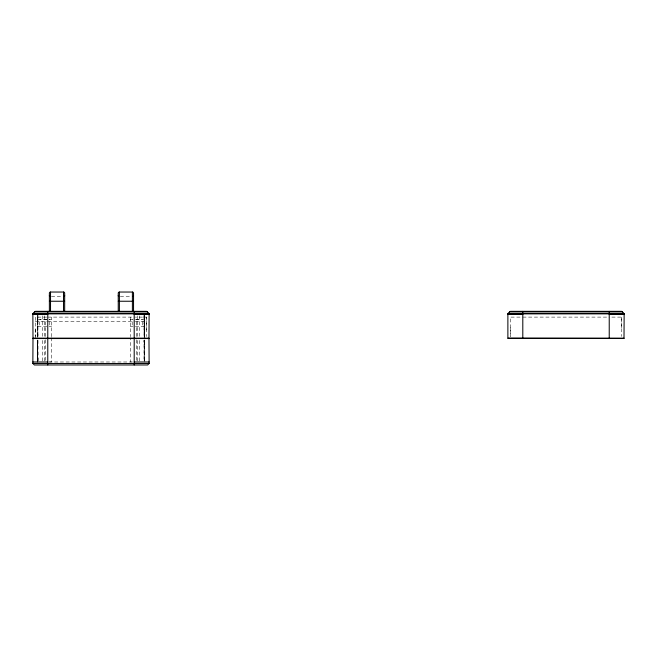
<?xml version="1.0" encoding="UTF-8"?>
<svg xmlns="http://www.w3.org/2000/svg" width="657" height="657" viewBox="0 0 657 657"><rect width="100%" height="100%" fill="white"/><g stroke="black" fill="none" stroke-linecap="round" stroke-linejoin="round"><path stroke-width="0.49" stroke-dasharray="3.29 2.46" d="M35.24 338.388L35.24 327.744M37.326 344.408L37.326 340.359L37.326 361.991M37.326 320.756L37.326 314.81L37.326 336.466M37.539 341.993L37.539 362.27L37.539 339.965M37.827 360.939L37.827 351.889M37.934 361.005L37.934 358.057M37.934 336.425L37.934 334.462M51.607 337.706L51.607 361.95L49.053 361.95M51.607 336.696L51.607 317.109M130.373 320.698L130.373 319.409L133.026 319.409M144.039 342.322L144.039 340.359L144.039 361.005M144.039 318.735L144.039 315.787M144.154 331.769L144.187 319.409L135.375 319.409M144.647 344.408L144.647 340.359L144.647 361.991M144.647 320.756L144.647 314.81L144.647 336.466M146.741 330.052L146.741 317.109L135.326 317.109M510.259 327.744L510.259 336.45L510.259 317.109L521.674 317.109M621.76 327.744L621.76 317.109L610.353 317.109M51.451 296.644L62.596 296.644M120.33 296.644L131.466 296.644M46.647 317.109L35.24 317.109L35.24 336.425M47.772 317.109L134.2 317.109M522.8 317.109L609.228 317.109M37.794 319.409L47.033 319.409M49.053 319.409L51.607 319.409M47.033 319.647L39.625 319.409M49.209 319.647L49.776 319.409M133.026 319.647L132.197 319.409M135.408 319.647L142.355 319.409M35.24 321.716L47.033 321.716M47.772 321.716L134.2 321.716M135.326 321.716L146.741 321.716M37.794 326.315L47.033 326.315M49.053 326.315L51.607 326.315M130.373 326.315L133.026 326.315M135.375 326.315L144.187 326.315M48.79 361.991L133.182 361.991L130.373 361.95L130.373 337.706M37.794 320.698L37.827 321.716M621.76 317.109L621.76 336.45M146.741 317.109L146.741 336.532M144.433 339.965L144.433 362.27M144.187 317.109L144.154 361.95M144.039 314.81L144.039 336.425M142.355 321.716L142.355 326.315M139.58 315.836L139.58 336.343M139.58 340.441L139.58 361.991M137.715 315.836L137.715 336.343M137.715 340.441L137.715 361.991M136.599 321.716L136.599 338.815M136.599 339.817L136.599 361.95M132.197 321.716L132.197 326.315M130.373 317.109L130.373 336.696M49.776 321.716L49.776 326.315M45.382 321.716L45.382 338.815M45.382 339.817L45.382 361.95M44.265 315.836L44.265 336.343M44.265 340.441L44.265 361.991M42.393 315.836L42.393 336.343M42.393 340.441L42.393 361.991M39.625 321.716L39.625 326.315M37.934 314.81L37.934 336.343M37.934 340.359L37.934 360.964M37.794 317.109L37.827 361.95M37.539 321.716L37.539 338.946M144.433 321.716L144.433 338.946L144.433 321.716"/><path stroke-width="0.99" d="M32.998 338.396L32.85 313.841L34.649 311.763A1.495 1.495 0 0 1 35.708 311.328L146.273 311.328A1.495 1.495 0 0 1 147.324 311.763L149.123 313.841L148.975 338.396L32.998 338.396L32.85 363.469L34.345 364.964L147.636 364.964L149.123 363.469L148.975 338.396M507.877 313.874L509.676 311.763A1.495 1.495 0 0 1 510.727 311.328L621.292 311.328A1.495 1.495 0 0 1 622.351 311.763L624.15 313.841L624.002 338.396L507.877 338.24L507.877 313.874L624.15 313.874M49.374 311.328L49.374 293.186A1.15 1.15 0 0 1 50.523 292.037L63.524 292.037A1.15 1.15 0 0 1 64.673 293.186L64.673 311.328M118.244 311.328L118.244 293.186A1.15 1.15 0 0 1 119.402 292.037L132.394 292.037A1.15 1.15 0 0 1 133.543 293.186L133.543 311.328M49.39 301.243L64.649 301.243M118.268 301.243L133.527 301.243M34.649 311.763L147.324 311.763M509.676 311.763L622.351 311.763M33.072 313.348L148.909 313.348M508.091 313.348L623.928 313.348M32.85 313.874L149.123 313.874M32.85 314.309L47.772 314.309M134.2 314.309L149.123 314.309M507.877 314.309L522.8 314.309M609.228 314.309L624.15 314.309M32.85 338.24L149.123 338.24M507.877 338.24L624.15 338.24M32.85 338.544L149.123 338.544M32.85 361.982L47.772 361.982M134.2 361.982L149.123 361.982M32.85 363.469L149.123 363.469M609.228 311.369L609.228 338.396M522.8 311.369L522.8 338.396M134.2 311.369L134.2 364.964M132.394 292.037L132.394 311.328M119.402 292.037L119.402 311.328M63.524 292.037L63.524 311.328M50.523 292.037L50.523 311.328M47.772 311.369L47.772 364.964M64.673 295.494A1.15 1.15 0 0 1 64.049 296.512M49.628 296.217A1.15 1.15 0 0 1 49.374 295.494M133.543 295.494A1.15 1.15 0 0 1 133.026 296.455M118.58 296.307A1.15 1.15 0 0 1 118.244 295.494"/></g></svg>
